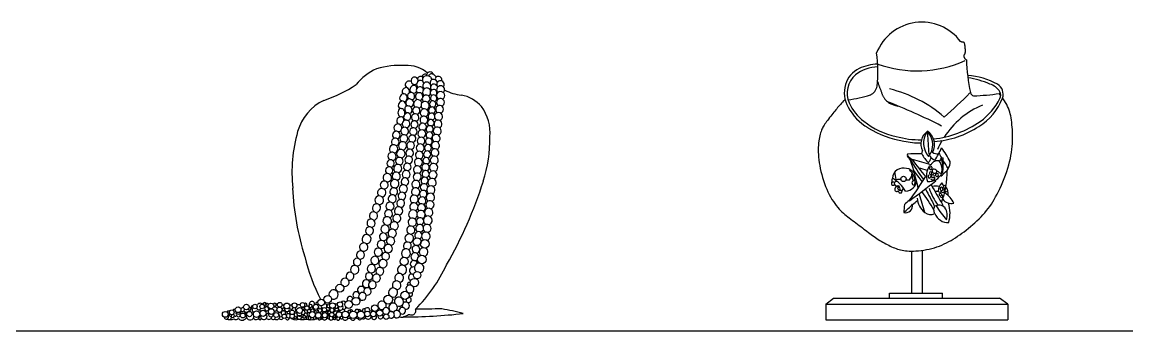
# Model space of a CAD drawing. Header units: inches. Extents: x 8.4 to 50.9, y 14.4 to 39.2.
# Drawn here: x 13.367 to 14.775, y 29.566 to 29.959 of the extents above; entities that cross this region are included whole.
import ezdxf

# ---------------------------------------------------------------- set-up
doc = ezdxf.new("R2010")
doc.units = ezdxf.units.IN
doc.header["$MEASUREMENT"] = 0
doc.layers.add('02', color=2, linetype='Continuous')
doc.layers.add('1', color=1, linetype='Continuous')

msp = doc.modelspace()

# ---------------------------------------------------------------- linework, layer by layer
at = {"layer": '02'}
for p, q in [((14.5004, 29.6673), (14.5004, 29.6135)), ((14.5143, 29.6682), (14.5143, 29.6135)), ((14.4726, 29.6073), (14.4726, 29.6135)), ((14.4726, 29.6135), (14.54, 29.6135)), ((14.54, 29.6073), (14.54, 29.6135)), ((14.3913, 29.5997), (14.401, 29.6073)), ((14.3913, 29.5997), (14.6234, 29.5997)), ((14.3913, 29.5997), (14.3913, 29.5795)), ((14.401, 29.6073), (14.613, 29.6073)), ((14.6234, 29.5997), (14.613, 29.6073)), ((14.6234, 29.5997), (14.6234, 29.5795)), ((14.3913, 29.5795), (14.6234, 29.5795))]:
    msp.add_line(p, q, dxfattribs=at)
for points in [[(14.5707, 29.9111), (14.5706, 29.9111), (14.5703, 29.9112), (14.57, 29.9114), (14.5697, 29.9115), (14.5694, 29.9118), (14.5692, 29.912), (14.569, 29.9123), (14.5688, 29.9126), (14.5686, 29.9129), (14.5684, 29.9133), (14.5682, 29.9136), (14.5681, 29.914), (14.5679, 29.9144), (14.5678, 29.9148), (14.5677, 29.9152), (14.5677, 29.9155), (14.5676, 29.9159), (14.5677, 29.9163), (14.5677, 29.9166), (14.5678, 29.917), (14.5679, 29.9173), (14.5681, 29.9176), (14.5682, 29.9179), (14.5684, 29.9182), (14.5686, 29.9185), (14.5688, 29.9188), (14.5689, 29.9192), (14.5691, 29.9195), (14.5692, 29.92), (14.5692, 29.9204), (14.5693, 29.9209), (14.5693, 29.9214), (14.5694, 29.922), (14.5694, 29.9225), (14.5694, 29.9231), (14.5693, 29.9238), (14.5693, 29.9245), (14.5692, 29.9252), (14.5692, 29.9259), (14.5691, 29.9266), (14.569, 29.9273), (14.569, 29.928), (14.5689, 29.9287), (14.5688, 29.9294), (14.5687, 29.9301), (14.5686, 29.9307), (14.5685, 29.9312), (14.5683, 29.9317), (14.5682, 29.9322), (14.568, 29.9326), (14.5678, 29.9329), (14.5676, 29.9332), (14.5673, 29.9333), (14.5671, 29.9334), (14.5668, 29.9335), (14.5665, 29.9336), (14.5662, 29.9336), (14.5659, 29.9336), (14.5656, 29.9336), (14.5653, 29.9336), (14.565, 29.9337), (14.5647, 29.9337), (14.5644, 29.9338), (14.5642, 29.9339), (14.5639, 29.934), (14.5636, 29.9341), (14.5634, 29.9342), (14.5631, 29.9344), (14.5629, 29.9346), (14.5628, 29.9346)], [(14.4574, 29.8834), (14.4576, 29.8827), (14.4579, 29.8819), (14.4581, 29.8811), (14.4583, 29.8804), (14.4586, 29.8796), (14.4589, 29.8788), (14.4591, 29.8781), (14.4594, 29.8773), (14.4597, 29.8765), (14.46, 29.8757), (14.4603, 29.8749), (14.4607, 29.874), (14.461, 29.8732), (14.4613, 29.8724), (14.4616, 29.8715), (14.4619, 29.8707), (14.4622, 29.8698), (14.4625, 29.869), (14.4628, 29.8681), (14.4631, 29.8673), (14.4634, 29.8666), (14.4637, 29.8658), (14.4641, 29.8651), (14.4644, 29.8644), (14.4648, 29.8637), (14.4652, 29.863), (14.4656, 29.8624), (14.4661, 29.8618), (14.4666, 29.8611), (14.4671, 29.8605), (14.4676, 29.86), (14.4681, 29.8594), (14.4687, 29.8588), (14.4693, 29.8583), (14.4699, 29.8578), (14.4705, 29.8573), (14.471, 29.8568), (14.4716, 29.8564), (14.4723, 29.8559), (14.4732, 29.8555), (14.4743, 29.855), (14.4757, 29.8544), (14.4776, 29.8537), (14.48, 29.853), (14.4831, 29.8521)], [(14.416, 29.8599), (14.4155, 29.8597), (14.414, 29.8587), (14.4126, 29.8572), (14.4112, 29.8557), (14.4099, 29.8543), (14.4087, 29.8529), (14.4075, 29.8515), (14.4064, 29.8501), (14.4052, 29.8487), (14.4041, 29.8473), (14.4029, 29.8458), (14.4017, 29.8442), (14.4003, 29.8426), (14.399, 29.8409), (14.3976, 29.8391), (14.3962, 29.8374), (14.3948, 29.8356), (14.3935, 29.8339), (14.3923, 29.8323), (14.3912, 29.8307), (14.3901, 29.8293), (14.3892, 29.8279), (14.3884, 29.8266), (14.3877, 29.8253), (14.387, 29.824), (14.3864, 29.8227), (14.3858, 29.8213), (14.3853, 29.8198), (14.3847, 29.8181), (14.3842, 29.8163), (14.3837, 29.8143), (14.3833, 29.8122), (14.3829, 29.81), (14.3825, 29.8076), (14.3822, 29.805), (14.382, 29.8023), (14.3818, 29.7995), (14.3818, 29.7965), (14.3818, 29.7934), (14.382, 29.7902), (14.3822, 29.7869), (14.3826, 29.7834), (14.383, 29.7799), (14.3836, 29.7762), (14.3843, 29.7725), (14.3852, 29.7687), (14.3861, 29.7648), (14.3872, 29.761), (14.3884, 29.7572), (14.3897, 29.7534), (14.3911, 29.7497), (14.3925, 29.7461), (14.3941, 29.7427), (14.3958, 29.7394), (14.3975, 29.7362), (14.3992, 29.7332), (14.401, 29.7304), (14.4028, 29.7277), (14.4047, 29.7253), (14.4065, 29.723), (14.4083, 29.7209), (14.4101, 29.719), (14.4119, 29.7172), (14.4137, 29.7156), (14.4156, 29.714), (14.4174, 29.7125), (14.4193, 29.711), (14.4213, 29.7095), (14.4233, 29.7079), (14.4254, 29.7063), (14.4275, 29.7048), (14.4296, 29.7032), (14.4318, 29.7016), (14.4339, 29.7), (14.4359, 29.6984), (14.438, 29.6969), (14.4399, 29.6954), (14.4418, 29.6939), (14.4437, 29.6925), (14.4456, 29.6911), (14.4474, 29.6897), (14.4492, 29.6883), (14.451, 29.687), (14.4528, 29.6858), (14.4546, 29.6845), (14.4564, 29.6833), (14.4583, 29.6821), (14.4602, 29.6809), (14.462, 29.6798), (14.4639, 29.6787), (14.4658, 29.6776), (14.4677, 29.6766), (14.4696, 29.6756), (14.4715, 29.6746), (14.4734, 29.6737), (14.4753, 29.6728), (14.4771, 29.672), (14.479, 29.6712), (14.4809, 29.6705), (14.4828, 29.6699), (14.4847, 29.6693), (14.4866, 29.6688), (14.4886, 29.6683), (14.4907, 29.668), (14.4928, 29.6677), (14.4952, 29.6674), (14.4976, 29.6673), (14.5003, 29.6673), (14.5032, 29.6673), (14.5063, 29.6675), (14.5096, 29.6677), (14.5129, 29.668), (14.5163, 29.6685), (14.5198, 29.6691), (14.5232, 29.6698), (14.5266, 29.6706), (14.5299, 29.6715), (14.5331, 29.6725), (14.5362, 29.6737), (14.5393, 29.675), (14.5423, 29.6763), (14.5452, 29.6778), (14.5481, 29.6793), (14.551, 29.6809), (14.5538, 29.6826), (14.5566, 29.6843), (14.5594, 29.6861), (14.5621, 29.688), (14.5648, 29.6899), (14.5676, 29.692), (14.5703, 29.6941), (14.5731, 29.6963), (14.5758, 29.6986), (14.5786, 29.701), (14.5813, 29.7034), (14.5841, 29.7059), (14.5867, 29.7084), (14.5893, 29.711), (14.5917, 29.7136), (14.5941, 29.7162), (14.5963, 29.7188), (14.5984, 29.7215), (14.6004, 29.7242), (14.6024, 29.727), (14.6043, 29.7299), (14.6061, 29.733), (14.6079, 29.7363), (14.6098, 29.7397), (14.6116, 29.7434), (14.6135, 29.7474), (14.6154, 29.7514), (14.6172, 29.7556), (14.6189, 29.7599), (14.6205, 29.7642), (14.6221, 29.7686), (14.6234, 29.7728), (14.6247, 29.777), (14.6257, 29.7812), (14.6267, 29.7852), (14.6274, 29.7892), (14.6281, 29.7931), (14.6286, 29.797), (14.629, 29.8007), (14.6292, 29.8045), (14.6294, 29.8081), (14.6295, 29.8117), (14.6295, 29.8153), (14.6294, 29.8187), (14.6292, 29.8221), (14.629, 29.8253), (14.6287, 29.8284), (14.6284, 29.8314), (14.628, 29.8342), (14.6276, 29.8369), (14.6272, 29.8395), (14.6266, 29.842), (14.626, 29.8445), (14.6252, 29.8469), (14.6243, 29.8493), (14.6232, 29.8517), (14.622, 29.8541), (14.6206, 29.8565), (14.6191, 29.8589), (14.6175, 29.8613), (14.6167, 29.8624)], [(14.6143, 29.8657), (14.6141, 29.866), (14.6125, 29.8681)]]:
    msp.add_lwpolyline(points, dxfattribs=at)
for centre, radius in [((14.4904, 29.7592), 0.00335), ((13.8703, 29.6792), 0.00502), ((13.8802, 29.6764), 0.00547), ((13.8538, 29.6541), 0.00525), ((13.8762, 29.6566), 0.00543), ((13.8704, 29.6366), 0.00475), ((13.7718, 29.62), 0.00508), ((13.8669, 29.6271), 0.00529), ((13.7563, 29.6058), 0.00482), ((13.8335, 29.6054), 0.00562), ((13.8549, 29.6108), 0.00527), ((13.642, 29.5925), 0.00364), ((13.6526, 29.596), 0.00356), ((13.6635, 29.5966), 0.00285), ((13.6727, 29.5966), 0.0028), ((13.6839, 29.5973), 0.0036), ((13.6948, 29.5925), 0.00334), ((13.6952, 29.5988), 0.00301), ((13.7042, 29.5973), 0.00372), ((13.714, 29.5981), 0.00311), ((13.7204, 29.5916), 0.00376), ((13.7241, 29.5986), 0.00291), ((13.7249, 29.5941), 0.00154), ((13.7297, 29.5946), 0.00276), ((13.7411, 29.5961), 0.00331), ((13.748, 29.6017), 0.00424), ((13.7521, 29.5925), 0.00278), ((13.7624, 29.5977), 0.00363), ((13.772, 29.5992), 0.00334), ((13.783, 29.5992), 0.00497), ((13.7922, 29.6032), 0.00505), ((13.8165, 29.5945), 0.00419), ((13.6257, 29.5866), 0.00366), ((13.634, 29.5892), 0.00304), ((13.648, 29.5852), 0.00311), ((13.6565, 29.587), 0.00341), ((13.6657, 29.587), 0.0042), ((13.6738, 29.5879), 0.00394), ((13.6843, 29.5901), 0.00364), ((13.6907, 29.5857), 0.00313), ((13.7009, 29.5842), 0.00276), ((13.711, 29.5892), 0.00294), ((13.7149, 29.5824), 0.00148), ((13.7201, 29.5827), 0.00247), ((13.7263, 29.5835), 0.00199), ((13.7366, 29.5861), 0.00403), ((13.7442, 29.5853), 0.00372), ((13.7525, 29.5855), 0.00328), ((13.7614, 29.5863), 0.00278), ((13.7708, 29.5864), 0.0036), ((13.7788, 29.5864), 0.00431), ((13.7889, 29.586), 0.00483), ((13.7985, 29.5861), 0.00475), ((13.8068, 29.5871), 0.00363), ((13.8144, 29.5871), 0.00345), ((13.8226, 29.5883), 0.0041), ((13.8309, 29.5837), 0.00345)]:
    msp.add_circle(centre, radius, dxfattribs=at)
for centre, radius, start, end in [((14.5137, 29.8972), 0.0619, 36.7926, 158.5668), ((14.2949, 29.8954), 0.1629, 353.6452, 8.6106), ((14.4613, 29.8391), 0.0667, 93.2862, 114.3286), ((14.5078, 30.0473), 0.1503, 250.4545, 293.9884), ((14.8064, 29.9183), 0.2358, 181.7661, 192.0198), ((13.8497, 29.8325), 0.074, 114.9008, 140.5581), ((13.8479, 29.8048), 0.0992, 85.8869, 107.2189), ((13.8578, 29.8651), 0.0387, 48.4696, 94.1774), ((13.8806, 29.8887), 0.00423, 63.2159, 169.8856), ((13.8827, 29.8831), 0.00762, 57.5009, 115.2867), ((13.8851, 29.8913), 0.0028, 156.5755, 192.1244), ((13.8867, 29.8912), 0.00438, 75.1581, 163.309), ((13.8889, 29.8889), 0.00424, 45.8694, 159.2663), ((13.8874, 29.8919), 0.00359, 13.583, 81.8033), ((13.8845, 29.8819), 0.0124, 35.2657, 53.9585), ((14.4463, 29.8717), 0.0308, 113.8551, 165.3804), ((14.4499, 29.8686), 0.0313, 131.7578, 203.2562), ((14.4585, 29.8545), 0.0476, 90.9358, 128.2097), ((14.5628, 29.7904), 0.1013, 62.061, 84.6806), ((13.6955, 30.0256), 0.1754, 288.5883, 303.5743), ((13.8595, 29.8794), 0.00454, 158.1888, 233.1143), ((13.8601, 29.8786), 0.00538, 63.2282, 153.5744), ((13.8667, 29.8729), 0.00563, 111.2117, 218.26), ((13.8673, 29.8843), 0.00485, 148.6364, 230.6147), ((13.867, 29.8846), 0.00448, 32.708, 150.4721), ((13.8668, 29.884), 0.0043, 233.1928, 315.434), ((13.8662, 29.8749), 0.00358, 353.5429, 115.7691), ((13.8735, 29.8723), 0.00435, 94.9196, 232.914), ((13.8757, 29.8793), 0.00603, 117.4386, 215.6832), ((13.8745, 29.8861), 0.00384, 31.9835, 166.6687), ((13.8679, 29.8847), 0.00377, 340.8994, 38.4312), ((13.8743, 29.8808), 0.00409, 38.9123, 110.7341), ((13.874, 29.8724), 0.00424, 2.6878, 101.1079), ((13.8825, 29.8855), 0.00547, 123.9212, 230.0039), ((13.8827, 29.8776), 0.00525, 112.0378, 226.3403), ((13.8824, 29.8774), 0.00531, 4.4265, 108.2266), ((13.8826, 29.884), 0.00699, 15.8933, 52.7093), ((13.8914, 29.8818), 0.00464, 114.4341, 223.3264), ((13.8916, 29.8757), 0.00444, 95.6582, 225.8943), ((13.8907, 29.8798), 0.00635, 27.1812, 101.3931), ((13.8919, 29.876), 0.00419, 29.2933, 100.0421), ((13.8969, 29.8864), 0.00347, 105.596, 196.6134), ((13.9004, 29.8727), 0.00527, 109.9813, 222.6595), ((13.9, 29.8797), 0.00467, 102.5919, 222.5822), ((13.8972, 29.8853), 0.00462, 345.1365, 104.8995), ((13.9003, 29.8729), 0.0051, 312.9761, 109.6639), ((13.9001, 29.8796), 0.00482, 324.4626, 103.7607), ((14.4498, 29.8688), 0.0349, 162.3015, 210.9483), ((14.4415, 29.8803), 0.0156, 295.2351, 349.3417), ((14.5543, 29.7707), 0.1189, 67.0987, 81.1556), ((14.5943, 29.859), 0.0221, 30.6022, 73.5242), ((14.6026, 29.8672), 0.0149, 341.0259, 58.8299), ((13.8515, 29.862), 0.00349, 151.3896, 259.8428), ((13.8531, 29.863), 0.00468, 28.4757, 170.89), ((13.8543, 29.8704), 0.0031, 158.78, 245.3808), ((13.8563, 29.8708), 0.00494, 84.7903, 171.0834), ((13.8515, 29.8628), 0.00619, 314.3321, 22.69), ((13.8551, 29.8704), 0.00554, 342.8427, 72.4128), ((13.8624, 29.8648), 0.00441, 161.9741, 235.6476), ((13.8628, 29.8646), 0.00484, 82.663, 161.9439), ((13.862, 29.8645), 0.00512, 343.0802, 73.0946), ((13.8633, 29.8637), 0.00359, 272.0796, 350.2565), ((13.866, 29.8717), 0.00341, 261.013, 342.0576), ((13.873, 29.8644), 0.00487, 115.3089, 233.8037), ((13.8728, 29.8644), 0.0048, 350.8033, 113.9933), ((13.8761, 29.8698), 0.00185, 275.542, 314.8325), ((13.8821, 29.8611), 0.00524, 101.7658, 221.6075), ((13.8827, 29.8697), 0.00539, 102.278, 231.1849), ((13.8819, 29.8614), 0.00484, 291.7094, 100.2002), ((13.8828, 29.8706), 0.00455, 4.5618, 106.2724), ((13.8845, 29.8679), 0.00257, 277.9985, 351.9654), ((13.8858, 29.8746), 0.0014, 295.0929, 7.6564), ((13.8911, 29.8689), 0.00426, 91.4049, 231.7037), ((13.8932, 29.8621), 0.00586, 143.2102, 216.771), ((13.891, 29.8612), 0.00504, 57.0065, 120.5041), ((13.8916, 29.8693), 0.00393, 21.7918, 99.0832), ((13.8909, 29.8621), 0.00444, 291.5174, 49.2603), ((13.891, 29.8691), 0.00459, 307.3812, 21.0385), ((13.9005, 29.8653), 0.00544, 107.911, 233.5931), ((13.9001, 29.8649), 0.00568, 22.8547, 102.4192), ((13.8998, 29.8657), 0.00566, 304.1085, 14.5192), ((13.9337, 29.9278), 0.0621, 243.1615, 263.4597), ((13.9192, 29.8233), 0.0434, 40.3156, 80.0235), ((14.3961, 30.0402), 0.1816, 277.4704, 286.6535), ((14.4338, 29.7125), 0.166, 49.1465, 76.4504), ((14.1452, 30.2939), 0.6046, 311.0568, 315.3275), ((14.5811, 29.8705), 0.00543, 192.9152, 257.1204), ((14.5696, 30.1586), 0.2936, 272.0016, 278.3945), ((14.5491, 29.8879), 0.0722, 301.2203, 339.2922), ((14.6042, 29.8659), 0.0101, 335.3443, 25.4069), ((13.779, 29.8021), 0.0635, 115.7022, 164.0607), ((13.8521, 29.8437), 0.00624, 121.3029, 239.3993), ((13.8501, 29.8526), 0.00379, 157.866, 250.3116), ((13.8522, 29.8531), 0.00563, 103.3452, 170.759), ((13.8485, 29.8398), 0.00924, 62.128, 87.6422), ((13.8502, 29.8508), 0.00783, 60.8594, 84.6779), ((13.8544, 29.8592), 0.00159, 254.5097, 330.2254), ((13.8494, 29.8525), 0.00691, 353.1487, 47.987), ((13.8581, 29.8487), 0.00355, 84.5006, 202.5267), ((13.8601, 29.8561), 0.00422, 138.0449, 247.0278), ((13.8606, 29.8571), 0.00409, 46.5148, 153.9171), ((13.8588, 29.8471), 0.00511, 349.0621, 93.4874), ((13.8614, 29.856), 0.00456, 270.8274, 62.5847), ((13.8691, 29.8464), 0.00451, 41.3669, 247.7615), ((13.8721, 29.8545), 0.00627, 108.2247, 217.7861), ((13.8705, 29.8543), 0.00616, 17.4858, 93.5544), ((13.8693, 29.8461), 0.00464, 282.9522, 46.02), ((13.8721, 29.8528), 0.00341, 278.0631, 344.2732), ((13.8722, 29.8652), 0.00616, 288.8483, 319.7784), ((13.8795, 29.8435), 0.00514, 289.111, 242.309), ((13.8803, 29.853), 0.00505, 114.0581, 245.1181), ((13.8804, 29.8526), 0.00544, 52.5834, 113.6851), ((13.8804, 29.8526), 0.00547, 295.0754, 52.1947), ((13.8896, 29.8463), 0.00482, 92.446, 228.3232), ((13.8905, 29.8547), 0.00434, 106.4467, 241.3062), ((13.8897, 29.8543), 0.00461, 295.896, 95.4429), ((13.889, 29.8465), 0.0046, 294.5772, 84.848), ((13.8989, 29.8479), 0.00495, 286.1069, 237.8669), ((13.9001, 29.8567), 0.00499, 288.2248, 236.6807), ((13.9088, 29.8183), 0.0546, 354.2851, 37.2952), ((14.4783, 29.8818), 0.0661, 207.8829, 239.8841), ((14.4752, 29.8804), 0.0593, 204.1091, 233.5487), ((14.221, 29.2127), 0.6913, 62.6449, 68.9492), ((14.633, 29.7535), 0.1083, 112.7713, 147.0648), ((14.5403, 29.8991), 0.0821, 305.8113, 332.938), ((13.8491, 29.8333), 0.00485, 99.8724, 237.0733), ((13.8497, 29.8346), 0.0038, 339.3474, 112.1391), ((13.8503, 29.8418), 0.00369, 282.2478, 325.0991), ((13.8562, 29.8294), 0.00489, 275.5536, 242.6103), ((13.8484, 29.8433), 0.00639, 342.6102, 46.4208), ((13.8594, 29.8374), 0.00629, 109.5635, 181.8824), ((13.8577, 29.839), 0.00495, 200.5868, 287.2506), ((13.8589, 29.8471), 0.00408, 177.2117, 246.5522), ((13.8577, 29.8388), 0.00463, 25.046, 95.7272), ((13.8578, 29.8386), 0.00461, 287.3925, 26.7176), ((13.8603, 29.8463), 0.00345, 263.5444, 357.8843), ((13.8678, 29.8375), 0.0048, 283.1294, 245.1601), ((13.8789, 29.8343), 0.00491, 282.6258, 238.2558), ((13.8877, 29.8306), 0.00431, 284.8873, 236.0061), ((13.8886, 29.8386), 0.00442, 19.3103, 242.167), ((13.8886, 29.8386), 0.00442, 285.2151, 342.851), ((13.8969, 29.8292), 0.00503, 291.3612, 234.9735), ((13.8976, 29.8388), 0.00508, 283.9741, 247.475), ((13.8437, 29.8151), 0.00493, 286.8808, 231.7624), ((13.8458, 29.8243), 0.00499, 349.8373, 240.0559), ((13.8458, 29.8243), 0.00499, 274.6409, 317.2494), ((13.8487, 29.832), 0.0033, 258.0111, 323.2389), ((13.8544, 29.82), 0.00505, 283.3868, 243.7892), ((13.8655, 29.8196), 0.00489, 276.0898, 246.3165), ((13.8669, 29.8286), 0.00461, 277.2897, 244.8517), ((13.8763, 29.8167), 0.00503, 282.8295, 244.8695), ((13.8773, 29.8253), 0.00493, 293.1388, 232.557), ((13.8863, 29.8225), 0.00459, 294.8252, 237.4488), ((13.8959, 29.8203), 0.00515, 284.1101, 239.2489), ((14.5012, 29.9093), 0.098, 231.3351, 258.1533), ((14.5104, 29.9298), 0.1239, 238.1797, 261.0109), ((14.5323, 29.8037), 0.0198, 124.3654, 206.1684), ((14.5086, 29.8028), 0.0213, 332.8736, 54.0098), ((14.5138, 29.94), 0.1307, 276.4726, 304.7232), ((14.5195, 29.9298), 0.1234, 274.7099, 302.9072), ((13.9092, 29.7666), 0.1985, 164.5149, 185.5107), ((13.8425, 29.8064), 0.00488, 285.1386, 228.9487), ((13.8517, 29.8015), 0.00523, 275.3643, 240.9716), ((13.8533, 29.8106), 0.00501, 286.0267, 236.1759), ((13.862, 29.8018), 0.00496, 276.8892, 248.5663), ((13.8641, 29.8105), 0.00466, 278.1, 234.3563), ((13.8753, 29.8075), 0.00478, 295.8325, 232.5613), ((13.8852, 29.8069), 0.00436, 294.6295, 242.8262), ((13.8859, 29.8148), 0.00428, 288.2041, 241.8458), ((13.8936, 29.8017), 0.00514, 291.0974, 241.0222), ((13.8945, 29.8109), 0.00508, 290.342, 238.9629), ((13.7882, 29.8099), 0.1749, 342.1615, 0.9741), ((14.5114, 29.9237), 0.1145, 254.6257, 270.9094), ((14.5085, 29.8765), 0.0712, 255.7794, 273.213), ((14.5419, 29.8047), 0.0259, 147.1613, 220.1748), ((14.5209, 29.8178), 0.0012, 38.2751, 130.311), ((16.107, 29.9019), 1.5883, 183.0427, 183.999), ((14.5041, 29.8031), 0.0236, 320.0266, 40.9369), ((14.633, 29.7535), 0.1083, 149.7798, 156.5267), ((13.8383, 29.788), 0.00528, 277.5518, 238.8962), ((13.8404, 29.7974), 0.00538, 282.2483, 233.6941), ((13.8496, 29.7915), 0.00541, 273.9468, 242.0074), ((13.8608, 29.7923), 0.00491, 286.39, 237.5079), ((13.8731, 29.7896), 0.00491, 281.8728, 242.8831), ((13.8742, 29.7987), 0.00516, 287.462, 238.3277), ((13.8831, 29.7904), 0.00452, 282.3665, 241.3619), ((13.8841, 29.7987), 0.00444, 285.7169, 240.9346), ((13.893, 29.7926), 0.005, 287.045, 243.8567), ((14.4722, 29.8024), 0.043, 344.9117, 350.0229), ((14.5341, 29.8032), 0.012, 236.6095, 274.6895), ((14.4124, 29.8558), 0.1387, 328.3713, 335.7412), ((14.55, 29.7962), 0.0149, 195.3866, 222.3417), ((14.4475, 29.7279), 0.1156, 27.5422, 37.8349), ((13.8365, 29.7789), 0.00471, 274.1355, 242.9125), ((13.8456, 29.7726), 0.0052, 275.7172, 241.1874), ((13.8476, 29.7819), 0.00489, 277.198, 239.232), ((13.8578, 29.7745), 0.00477, 274.6772, 248.1571), ((13.8596, 29.7835), 0.00483, 275.1954, 242.3637), ((13.8719, 29.7803), 0.00507, 284.6964, 242.0386), ((13.881, 29.7738), 0.00479, 295.7084, 245.3358), ((13.8819, 29.7823), 0.00432, 286.2834, 241.1233), ((13.8913, 29.7738), 0.00524, 288.7777, 241.4016), ((13.8922, 29.7831), 0.00518, 290.4217, 238.5583), ((14.4969, 29.7896), 0.00202, 138.9982, 224.954), ((14.5335, 29.8288), 0.0551, 225.5028, 234.7975), ((14.5115, 29.3434), 0.4478, 89.7286, 92.0607), ((14.4656, 29.7606), 0.0407, 33.8449, 42.6987), ((14.1936, 29.6813), 0.3223, 11.8398, 18.439), ((14.7445, 29.9299), 0.2856, 210.9006, 216.7207), ((14.6307, 29.8694), 0.1548, 213.597, 223.6321), ((14.4544, 29.5754), 0.2138, 70.5831, 77.1809), ((14.5599, 29.8173), 0.0531, 209.4588, 224.7763), ((14.5086, 29.7912), 0.0177, 320.1951, 343.9807), ((14.5336, 29.7938), 0.0109, 209.2298, 254.132), ((14.5332, 29.7739), 0.00837, 67.3665, 158.4077), ((14.548, 29.7781), 0.0121, 138.1769, 163.0769), ((14.5198, 29.7708), 0.0198, 347.3719, 33.1875), ((14.5397, 29.7932), 0.00706, 264.6, 280.8488), ((14.4948, 29.7759), 0.0453, 347.9827, 13.12), ((14.4305, 29.7798), 0.1107, 352.8766, 3.3564), ((14.4624, 29.7265), 0.0966, 28.5313, 35.3786), ((14.5399, 29.7797), 0.0102, 315.8796, 9.1084), ((13.8322, 29.7608), 0.00538, 264.0089, 231.8149), ((13.8347, 29.77), 0.00476, 275.5327, 232.9244), ((13.8436, 29.7628), 0.00522, 281.919, 237.1971), ((13.8563, 29.765), 0.00507, 278.148, 242.4473), ((13.8705, 29.7617), 0.00508, 278.4904, 239.7867), ((13.8708, 29.7709), 0.00511, 294.2767, 242.1368), ((13.8811, 29.7654), 0.00455, 6.1813, 239.227), ((13.8811, 29.7654), 0.00455, 283.2768, 340.2481), ((13.8905, 29.7643), 0.00518, 286.3345, 240.7804), ((14.488, 29.7604), 0.0117, 117.9389, 181.3246), ((14.3753, 29.7446), 0.1067, 7.3901, 12.9019), ((14.4911, 29.7557), 0.0173, 39.0664, 119.7674), ((14.4853, 29.7545), 0.0203, 24.9474, 50.2992), ((14.4872, 29.7675), 0.0144, 319.3667, 356.5623), ((14.5051, 29.7609), 0.00363, 134.1229, 260.2212), ((14.1654, 29.5085), 0.4275, 35.3526, 37.7225), ((14.4958, 29.6979), 0.0763, 71.0263, 79.4393), ((14.5418, 29.7634), 0.0222, 147.33, 199.714), ((14.5225, 29.7743), 0.0185, 265.0765, 334.6781), ((14.524, 29.7623), 0.00224, 118.1029, 254.3118), ((14.5241, 29.7729), 0.00268, 39.9426, 111.8687), ((14.5251, 29.7727), 0.00172, 128.4784, 6.0456), ((14.5224, 29.7632), 0.00315, 288.1062, 30.8856), ((14.5253, 29.7664), 0.00179, 103.562, 222.7013), ((14.5251, 29.7665), 0.00169, 229.1797, 97.0835), ((14.5279, 29.7628), 0.002, 143.0275, 0.9854), ((14.5254, 29.7734), 0.00148, 342.3437, 58.1306), ((14.5278, 29.7623), 0.00219, 12.3713, 131.6416), ((14.53, 29.7695), 0.00301, 131.7213, 358.9911), ((14.529, 29.7672), 0.00463, 28.8126, 101.8997), ((14.5334, 29.7644), 0.00225, 132.8019, 258.4028), ((14.5329, 29.7643), 0.00201, 322.4482, 120.2049), ((14.5544, 29.7993), 0.0367, 234.3779, 245.0993), ((14.3961, 29.9219), 0.2133, 311.7776, 314.6068), ((14.447, 29.7662), 0.099, 338.0934, 2.2401), ((14.5444, 29.7725), 0.00283, 301.5442, 2.6479), ((13.8284, 29.7515), 0.00507, 262.2181, 241.2411), ((13.8418, 29.7531), 0.0054, 267.6745, 257.1204), ((13.8527, 29.7466), 0.00516, 278.4113, 239.5989), ((13.8547, 29.7557), 0.00486, 279.5336, 234.8768), ((13.8687, 29.7522), 0.00518, 293.4992, 243.5614), ((13.8791, 29.7485), 0.00475, 359.9227, 237.4812), ((13.8798, 29.7571), 0.00456, 287.7556, 242.4013), ((13.8878, 29.7451), 0.00527, 294.2365, 239.8277), ((13.8894, 29.7547), 0.00526, 282.3153, 238.6948), ((13.4344, 29.9215), 0.5459, 330.1361, 342.3902), ((14.4938, 29.754), 0.0186, 160.6701, 185.7433), ((14.4773, 29.7529), 0.00234, 45.5493, 153.3743), ((14.4776, 29.7542), 0.00309, 222.4144, 304.016), ((14.4505, 29.7168), 0.0504, 32.4005, 59.2864), ((14.4812, 29.7534), 0.00256, 84.8608, 223.0036), ((14.4817, 29.7535), 0.003, 219.315, 304.435), ((14.4822, 29.7466), 0.00288, 64.8407, 181.268), ((14.4854, 29.6819), 0.0765, 88.6056, 93.1835), ((14.4866, 29.7539), 0.00431, 221.6692, 252.3158), ((14.4927, 29.7582), 0.0144, 271.7126, 354.6388), ((14.4964, 29.7735), 0.0155, 259.6958, 276.4019), ((14.2386, 29.9281), 0.3253, 322.8267, 329.4308), ((13.9622, 30.4844), 0.924, 305.4299, 308.043), ((14.5043, 29.7543), 0.00308, 86.9076, 264.6141), ((14.4859, 29.7559), 0.0192, 348.9478, 22.0822), ((14.5277, 29.7605), 0.00268, 195.1969, 24.0878), ((15.0413, 30.0338), 0.5877, 208.6813, 211.5867), ((14.5311, 29.73), 0.02, 76.0649, 100.9457), ((14.5334, 29.7631), 0.00108, 245.4597, 355.4401), ((14.5506, 29.7429), 0.0161, 135.6117, 177.021), ((14.5273, 29.7443), 0.0154, 355.5051, 40.0585), ((14.5429, 29.7436), 0.00714, 74.855, 101.8665), ((14.0601, 29.7642), 0.349, 182.7496, 197.3563), ((13.822, 29.7322), 0.00549, 260.2638, 241.8799), ((13.8252, 29.7417), 0.00538, 273.8409, 228.44), ((13.8386, 29.7339), 0.00515, 270.4806, 232.4815), ((13.8404, 29.7428), 0.00504, 285.1488, 231.7159), ((13.8509, 29.7373), 0.00489, 283.0429, 241.9218), ((13.8665, 29.7334), 0.00528, 291.1732, 244.3415), ((13.8683, 29.7426), 0.00533, 286.4894, 231.7581), ((13.8767, 29.7313), 0.00493, 291.0737, 238.7695), ((13.878, 29.74), 0.00468, 293.545, 239.0769), ((13.8791, 29.7485), 0.00475, 287.6751, 317.7075), ((13.8873, 29.7356), 0.00536, 291.7549, 237.1831), ((14.4819, 29.7459), 0.00269, 166.0835, 314.1951), ((14.4851, 29.7477), 0.0023, 136.4622, 283.3669), ((14.4838, 29.7469), 0.00236, 321.1731, 98.656), ((14.4857, 29.74), 0.00437, 43.1882, 115.4552), ((14.4864, 29.7439), 0.00261, 178.1957, 340.4477), ((14.4806, 29.7498), 0.00968, 320.8179, 349.1228), ((14.204, 29.6342), 0.3241, 14.7171, 18.8994), ((14.3305, 29.6067), 0.2285, 29.6931, 36.5624), ((16.4892, 30.7606), 2.2163, 207.2259, 207.8789), ((14.6305, 29.7885), 0.1151, 200.9292, 213.1251), ((14.5338, 29.766), 0.0223, 260.6043, 272.0179), ((14.5368, 29.7447), 0.00241, 201.5986, 353.3635), ((14.5374, 29.7394), 0.00172, 163.4098, 353.6651), ((14.5373, 29.7387), 0.00192, 15.3698, 141.705), ((14.5393, 29.7466), 0.00219, 102.3797, 267.9001), ((14.5392, 29.7374), 0.00184, 168.675, 301.9867), ((14.5404, 29.7449), 0.0029, 225.0553, 320.6286), ((14.5387, 29.7465), 0.00219, 282.5619, 87.7179), ((14.5378, 29.7369), 0.00268, 334.8105, 59.6418), ((14.5424, 29.7264), 0.0165, 73.1062, 86.9805), ((14.5203, 29.7102), 0.0388, 27.9145, 53.3236), ((14.5283, 29.7392), 0.0191, 356.6887, 31.9014), ((13.8185, 29.7222), 0.00521, 280.1575, 235.6677), ((13.8357, 29.7244), 0.0052, 277.6731, 241.6142), ((13.8466, 29.7185), 0.0053, 276.5851, 238.1439), ((13.8494, 29.7281), 0.00502, 269.4395, 234.532), ((13.8662, 29.7236), 0.00532, 10.4185, 234.3944), ((13.8662, 29.7236), 0.00532, 293.2984, 334.5228), ((13.8759, 29.7224), 0.00507, 300.59, 228.9458), ((13.8851, 29.7165), 0.00533, 284.9653, 241.6574), ((13.8866, 29.7263), 0.00525, 281.983, 240.7245), ((14.4933, 29.7249), 0.00869, 253.2843, 12.8359), ((14.4513, 29.7699), 0.0663, 306.5627, 319.5575), ((15.0021, 29.6777), 0.5128, 174.5389, 175.6568), ((14.5097, 29.7107), 0.024, 119.6655, 138.5873), ((14.4572, 29.7959), 0.0822, 302.8256, 308.4512), ((14.5332, 29.7364), 0.0253, 183.701, 231.5869), ((14.4796, 29.735), 0.0516, 342.9896, 348.0528), ((14.5355, 29.7146), 0.0111, 45.1943, 118.7297), ((14.6348, 29.7867), 0.1199, 211.0797, 221.6605), ((14.5513, 29.7417), 0.0137, 217.1535, 284.1644), ((14.527, 29.7125), 0.0191, 343.4106, 31.3708), ((14.5018, 29.7157), 0.0479, 345.2471, 15.4081), ((13.8116, 29.7028), 0.00521, 274.6415, 242.2374), ((13.8147, 29.7121), 0.00524, 271.362, 232.0541), ((13.8321, 29.7057), 0.00547, 259.3362, 251.3278), ((13.8339, 29.7148), 0.00507, 284.1093, 231.2273), ((13.8444, 29.7089), 0.00515, 267.8074, 234.2173), ((13.8641, 29.704), 0.00534, 276.5864, 242.7596), ((13.8651, 29.714), 0.0057, 22.8691, 240.9461), ((13.8651, 29.714), 0.0057, 287.5723, 335.2851), ((13.874, 29.7051), 0.00469, 23.8846, 242.3101), ((13.8752, 29.7138), 0.00533, 30.6686, 236.7334), ((13.8752, 29.7138), 0.00533, 288.512, 359.3548), ((13.8839, 29.7064), 0.00561, 282.6485, 247.9268), ((14.5252, 29.7263), 0.0124, 231.3174, 294.9062), ((13.3832, 29.38), 1.1951, 16.278, 16.5199), ((14.5475, 29.7219), 0.0184, 201.855, 271.8706), ((13.8096, 29.693), 0.00519, 278.1904, 242.0901), ((13.8294, 29.6953), 0.00528, 269.3999, 245.3619), ((13.8385, 29.6898), 0.00532, 277.786, 238.4328), ((13.8411, 29.6994), 0.00532, 275.0651, 233.7794), ((13.8623, 29.6941), 0.00522, 262.8272, 254.4037), ((13.8735, 29.6962), 0.00499, 20.2174, 237.4792), ((13.8735, 29.6962), 0.00499, 278.9511, 339.9846), ((13.874, 29.7051), 0.00469, 291.5584, 351.4126), ((13.883, 29.6962), 0.00512, 276.104, 245.9982), ((13.8058, 29.6825), 0.00579, 263.3546, 237.9462), ((13.8093, 29.6909), 0.00325, 230.4379, 289.8426), ((13.8246, 29.6757), 0.00513, 254.9156, 224.1847), ((13.8272, 29.6854), 0.00505, 265.5207, 245.2453), ((13.8364, 29.6801), 0.00531, 272.3591, 234.3161), ((13.8602, 29.6836), 0.00551, 274.4585, 235.5991), ((13.8719, 29.6874), 0.00468, 11.4758, 228.0286), ((13.8719, 29.6874), 0.00468, 290.0278, 332.8882), ((13.8815, 29.6861), 0.00545, 289.2582, 236.313), ((13.7981, 29.6623), 0.00521, 251.9853, 242.9557), ((13.8021, 29.6724), 0.00535, 293.4138, 243.1168), ((13.8021, 29.6717), 0.00476, 239.6867, 296.8439), ((13.8208, 29.6658), 0.00517, 271.927, 240.0174), ((13.8245, 29.6755), 0.00488, 223.3907, 255.7097), ((13.8302, 29.6607), 0.00487, 263.6692, 235.7105), ((13.8335, 29.6705), 0.00528, 280.0281, 228.5731), ((13.8332, 29.6691), 0.00406, 219.9779, 288.6233), ((13.856, 29.6644), 0.0057, 272.4272, 243.473), ((13.8579, 29.6739), 0.00498, 285.5636, 233.0711), ((13.8673, 29.6602), 0.00499, 1.4355, 314.9865), ((13.8688, 29.6695), 0.00487, 276.8606, 244.7505), ((13.8786, 29.6661), 0.00558, 99.4115, 229.3528), ((13.8786, 29.6661), 0.00558, 282.9491, 62.3969), ((13.9681, 29.7191), 0.2482, 193.7383, 207.3014), ((13.7939, 29.6532), 0.00491, 264.0023, 242.3239), ((13.8164, 29.6554), 0.00525, 281.6678, 247.9497), ((13.8205, 29.6645), 0.00395, 234.915, 277.0295), ((13.8267, 29.6513), 0.00539, 275.9372, 232.1909), ((13.8662, 29.6508), 0.00459, 7.8612, 239.8784), ((13.8729, 29.6458), 0.00601, 279.0042, 230.9023), ((13.7847, 29.6352), 0.00499, 243.4398, 217.4882), ((13.7907, 29.6435), 0.00548, 243.5527, 222.55), ((13.809, 29.6351), 0.00468, 288.3903, 233.2964), ((13.812, 29.6449), 0.00531, 277.8646, 245.8849), ((13.8129, 29.6514), 0.0118, 254.7611, 268.9884), ((13.8184, 29.6329), 0.00513, 245.6632, 233.5572), ((13.8167, 29.658), 0.00775, 253.4814, 276.1361), ((13.8228, 29.6415), 0.00505, 260.9808, 224.6961), ((13.8262, 29.6495), 0.00372, 221.4458, 286.6823), ((13.8474, 29.6332), 0.00566, 277.3912, 225.7173), ((13.8511, 29.6434), 0.00592, 269.9195, 229.9669), ((13.8635, 29.6337), 0.00424, 58.7981, 251.9285), ((13.8652, 29.6424), 0.00463, 67.5314, 277.9546), ((13.7283, 29.7335), 0.1981, 314.9494, 334.9571), ((13.7783, 29.6274), 0.00534, 248.0123, 209.5121), ((13.8054, 29.6257), 0.00495, 25.5537, 238.121), ((13.809, 29.6349), 0.00451, 232.1896, 289.4971), ((13.8133, 29.6243), 0.00494, 261.2417, 235.18), ((13.8442, 29.6237), 0.00551, 267.6282, 218.8595), ((13.8612, 29.619), 0.00517, 127.9409, 36.0043), ((13.8607, 29.6244), 0.00293, 71.9343, 206.1964), ((13.8613, 29.6187), 0.00541, 75.6137, 126.6973), ((13.8635, 29.6337), 0.00424, 341.2304, 346.7412), ((13.7638, 29.612), 0.00594, 241.2301, 197.3136), ((13.7847, 29.6057), 0.00367, 10.1423, 208.6233), ((13.7926, 29.6113), 0.00414, 14.7079, 236.2608), ((13.7989, 29.6177), 0.00464, 16.9346, 251.8217), ((13.7926, 29.6113), 0.00414, 297.9139, 318.8008), ((13.8006, 29.6095), 0.00488, 253.4342, 227.1071), ((13.7989, 29.6177), 0.00464, 310.5569, 318.8225), ((13.807, 29.6159), 0.00473, 244.1148, 206.4431), ((13.8056, 29.627), 0.00617, 243.0685, 281.2346), ((13.8054, 29.6257), 0.00495, 286.182, 314.4953), ((13.8163, 29.6317), 0.0129, 243.2498, 253.172), ((13.8396, 29.6144), 0.00585, 255.0205, 216.7563), ((13.862, 29.6122), 0.0026, 137.4498, 158.9899), ((13.862, 29.6122), 0.0026, 222.7679, 56.4007), ((13.6477, 29.5924), 0.00267, 47.4576, 148.1634), ((13.6559, 29.5936), 0.00234, 285.8126, 83.9097), ((13.6617, 29.5951), 0.00304, 101.8838, 231.238), ((13.6622, 29.5922), 0.00238, 104.4343, 283.3895), ((13.6684, 29.595), 0.0026, 183.9776, 346.1953), ((13.67, 29.5965), 0.00418, 43.8177, 159.1076), ((13.674, 29.5996), 0.000936, 309.419, 193.7326), ((13.6759, 29.5999), 0.00176, 218.6644, 160.1436), ((13.6787, 29.5939), 0.00285, 156.0544, 321.8584), ((13.6783, 29.5932), 0.00286, 338.2362, 139.6766), ((13.6791, 29.5987), 0.0018, 144.5965, 310.0633), ((13.6792, 29.5988), 0.00185, 17.3672, 146.952), ((13.689, 29.5925), 0.00353, 31.3248, 127.2259), ((13.6889, 29.599), 0.00188, 229.9546, 171.9187), ((13.6917, 29.5992), 0.000943, 40.6782, 191.3341), ((13.6997, 29.593), 0.00169, 4.2525, 198.18), ((13.6986, 29.5968), 0.00198, 12.4229, 98.6154), ((13.7044, 29.5931), 0.00301, 153.1642, 30.3424), ((13.7099, 29.5955), 0.00232, 172.5162, 359.1192), ((13.7102, 29.5957), 0.00275, 73.4615, 144.0826), ((13.7165, 29.5939), 0.00187, 141.2604, 270.1878), ((13.7195, 29.5949), 0.00401, 65.7837, 126.5775), ((13.728, 29.5987), 0.0021, 319.6257, 132.2053), ((13.7342, 29.5971), 0.00228, 326.7464, 274.3567), ((13.7361, 29.5998), 0.00339, 343.9156, 193.8052), ((13.736, 29.594), 0.00191, 330.2964, 234.2481), ((13.7427, 29.6003), 0.00177, 53.2452, 207.9384), ((13.7465, 29.5958), 0.00225, 193.2817, 48.5863), ((13.754, 29.5993), 0.00632, 214.5937, 231.718), ((13.7521, 29.5971), 0.00322, 311.2098, 90.4273), ((13.7566, 29.5937), 0.00201, 215.2103, 50.1727), ((13.7575, 29.5972), 0.00224, 49.7148, 184.7857), ((13.7573, 29.5972), 0.00202, 183.4559, 330.0698), ((13.7672, 29.5929), 0.00209, 114.4234, 273.6206), ((13.7674, 29.5968), 0.00228, 211.8956, 355.3889), ((13.7671, 29.598), 0.00176, 28.7706, 136.6885), ((13.7727, 29.5951), 0.0032, 152.4467, 46.4663), ((13.7762, 29.5997), 0.00373, 41.3535, 139.8647), ((13.7764, 29.5967), 0.00375, 251.4997, 339.3412), ((13.7847, 29.6057), 0.00367, 302.7142, 313.6353), ((13.799, 29.6068), 0.00199, 206.3869, 274.1544), ((13.8067, 29.5919), 0.0032, 343.7124, 217.5138), ((13.8255, 29.5981), 0.00532, 325.6771, 285.6365), ((13.8307, 29.5908), 0.00439, 343.6456, 250.0384), ((13.8396, 29.5954), 0.00556, 313.7882, 285.1334), ((13.8471, 29.6027), 0.00585, 246.0206, 201.8217), ((13.8513, 29.5912), 0.00426, 236.6078, 188.598), ((13.8557, 29.5976), 0.00469, 170.7507, 206.3954), ((13.8557, 29.5976), 0.00469, 263.9222, 127.6255), ((13.8595, 29.605), 0.00336, 167.982, 90.035), ((13.6271, 29.5831), 0.00276, 177.2975, 298.522), ((13.6295, 29.5885), 0.00231, 40.783, 146.6755), ((13.6256, 29.5836), 0.00408, 313.963, 29.508), ((13.6305, 29.5829), 0.003, 227.3742, 2.0335), ((13.6298, 29.5875), 0.00201, 251.4636, 353.4465), ((13.6325, 29.5856), 0.00159, 172.2388, 19.1176), ((13.6333, 29.5869), 0.00693, 256.452, 301.645), ((13.6349, 29.585), 0.0025, 203.8217, 56.9577), ((13.6371, 29.591), 0.00186, 40.887, 142.2935), ((13.6394, 29.5838), 0.00376, 229.3858, 326.8644), ((13.6386, 29.5861), 0.00176, 225.7503, 69.8939), ((13.6424, 29.5903), 0.00328, 179.9035, 13.9182), ((13.6425, 29.5859), 0.00249, 199.1384, 344.0286), ((13.6471, 29.5842), 0.00517, 208.3068, 303.9276), ((13.6476, 29.5929), 0.00269, 217.8121, 7.4021), ((13.6482, 29.5876), 0.00341, 325.6148, 69.1134), ((13.6487, 29.5838), 0.00406, 289.3392, 41.9144), ((13.6524, 29.594), 0.00463, 252.1609, 300.6641), ((13.6573, 29.5844), 0.00498, 198.4606, 2.8069), ((13.6545, 29.5917), 0.00167, 281.3543, 74.0089), ((13.6652, 29.5843), 0.00426, 214.5493, 8.9497), ((13.6699, 29.5814), 0.00174, 185.1985, 0.5778), ((13.6709, 29.5921), 0.00126, 149.5192, 286.2654), ((13.6748, 29.584), 0.00417, 162.3256, 46.4381), ((13.6807, 29.5846), 0.00343, 78.1274, 141.8158), ((13.6813, 29.5842), 0.00398, 223.3939, 348.1216), ((13.6839, 29.5864), 0.003, 148.4196, 20.6025), ((13.6867, 29.5829), 0.00288, 208.6027, 358.4525), ((13.6893, 29.5929), 0.00219, 200.0905, 347.7993), ((13.6911, 29.5839), 0.00406, 233.4309, 56.8337), ((13.6952, 29.5873), 0.00185, 29.9615, 179.7656), ((13.6969, 29.583), 0.00294, 210.7172, 331.7454), ((13.6965, 29.5856), 0.00216, 230.6481, 318.6333), ((13.6997, 29.5882), 0.00296, 329.4949, 245.7765), ((13.6998, 29.5929), 0.00168, 194.0348, 8.3977), ((13.705, 29.5824), 0.0027, 195.2575, 8.2648), ((13.7061, 29.5848), 0.00253, 198.9979, 175.3705), ((13.7066, 29.5889), 0.00239, 148.7502, 228.1633), ((13.7066, 29.5891), 0.00149, 1.8289, 118.5274), ((13.7071, 29.588), 0.00181, 301.0228, 337.0889), ((13.7157, 29.5903), 0.0105, 223.0411, 287.404), ((13.7108, 29.5849), 0.00328, 242.5273, 45.2647), ((13.7155, 29.5865), 0.00189, 42.5691, 180.3106), ((13.7138, 29.5922), 0.00193, 268.1752, 1.5316), ((13.7158, 29.5854), 0.00178, 181.6708, 5.9469), ((13.7201, 29.5876), 0.00322, 147.8356, 23.0911), ((13.7232, 29.6096), 0.0296, 261.5931, 281.2336), ((13.7249, 29.5888), 0.00259, 229.6684, 4.7017), ((13.7249, 29.5888), 0.00259, 49.4903, 107.0392), ((13.7292, 29.591), 0.00266, 130.6125, 304.1198), ((13.7366, 29.5805), 0.00764, 144.5773, 180.0515), ((13.7349, 29.6063), 0.0265, 256.9037, 279.9838), ((13.732, 29.5866), 0.00236, 55.7502, 288.0477), ((13.7325, 29.5903), 0.00232, 139.1704, 224.9231), ((13.7332, 29.5817), 0.00187, 82.1586, 22.7154), ((13.7328, 29.5909), 0.00184, 316.1905, 105.1422), ((13.7367, 29.5911), 0.00218, 321.2929, 216.0575), ((13.7398, 29.5824), 0.00212, 182.716, 359.0578), ((13.7414, 29.5932), 0.00268, 168.5761, 238.3216), ((13.741, 29.5895), 0.00181, 332.6713, 191.2226), ((13.741, 29.5895), 0.00181, 242.1276, 281.3151), ((13.7398, 29.5824), 0.00212, 67.3948, 78.5305), ((13.7349, 29.6063), 0.0265, 282.9451, 290.5126), ((13.7414, 29.5932), 0.00268, 291.5561, 24.0964), ((13.7465, 29.5918), 0.00255, 175.2157, 280.481), ((13.7458, 29.5811), 0.00173, 162.7807, 54.8469), ((13.7482, 29.5882), 0.00166, 247.7991, 174.7604), ((13.7481, 29.5811), 0.00065, 198.5169, 357.7329), ((13.7468, 29.5921), 0.00223, 346.7538, 60.1943), ((13.7465, 29.5918), 0.00255, 310.4903, 354.6316), ((13.75, 29.5825), 0.00183, 103.0367, 270.2807), ((13.7524, 29.5822), 0.00286, 151.0731, 23.5417), ((13.7559, 29.5884), 0.00185, 65.9748, 180.1093), ((13.7561, 29.5866), 0.000636, 238.5693, 5.4098), ((13.7583, 29.5884), 0.00234, 11.9697, 242.963), ((13.7578, 29.5826), 0.00193, 95.859, 282.1908), ((13.7587, 29.5858), 0.00161, 85.7628, 293.7818), ((13.7606, 29.5818), 0.00263, 113.4815, 43.4635), ((13.7612, 29.5921), 0.00231, 101.0369, 226.1896), ((13.7617, 29.5923), 0.00297, 240.9218, 42.6312), ((13.7651, 29.5817), 0.0018, 183.8845, 50.148), ((13.7673, 29.5862), 0.00454, 54.8195, 150.0004), ((13.765, 29.584), 0.00139, 157.7799, 339.1017), ((13.7651, 29.5853), 0.00108, 51.3781, 170.1429), ((13.7674, 29.5851), 0.00184, 96.9799, 307.9371), ((13.7696, 29.5813), 0.00223, 109.3967, 43.0973), ((13.7669, 29.5936), 0.00347, 298.0804, 349.8829), ((13.7723, 29.5911), 0.00157, 133.0889, 225.5028), ((13.7739, 29.5827), 0.00177, 169.1564, 319.9448), ((13.7786, 29.5824), 0.0034, 158.9038, 350.728), ((13.7758, 29.5908), 0.00216, 356.6549, 75.6182), ((13.7832, 29.5832), 0.00186, 187.2617, 353.8834), ((13.7838, 29.5902), 0.00181, 325.4789, 211.7286), ((13.784, 29.5903), 0.00205, 211.5857, 293.0662), ((13.7836, 29.5886), 0.00132, 232.7815, 304.4918), ((13.7837, 29.5849), 0.000907, 64.7247, 162.86), ((13.7858, 29.59), 0.00255, 20.0212, 123.464), ((13.7883, 29.5825), 0.00328, 172.0701, 351.1336), ((13.7936, 29.5904), 0.00259, 358.0745, 179.9847), ((13.7936, 29.5829), 0.00138, 192.8317, 1.0283), ((13.7972, 29.5825), 0.00277, 195.4548, 336.6489), ((13.7963, 29.5901), 0.00273, 14.534, 115.9427), ((13.8017, 29.5832), 0.00255, 223.6583, 343.8466), ((13.8028, 29.5912), 0.00248, 64.3335, 191.1834), ((13.803, 29.5902), 0.00121, 237.4669, 348.9044), ((13.8078, 29.5842), 0.00388, 177.7007, 19.4805), ((13.8105, 29.5887), 0.00223, 33.6099, 134.6853), ((13.8108, 29.5862), 0.00046, 182.0557, 335.3381), ((13.8155, 29.583), 0.00304, 159.3022, 39.9255), ((13.8235, 29.5843), 0.00332, 168.6479, 32.6785), ((13.8307, 29.5908), 0.00439, 292.1664, 303.0402), ((13.8372, 29.586), 0.00424, 225.7866, 174.7551), ((13.8444, 29.5868), 0.00463, 220.4388, 152.717), ((13.8504, 29.5905), 0.00759, 248.0767, 275.9575), ((13.851, 29.5865), 0.00359, 273.1781, 311.8644), ((13.8485, 30.3145), 0.7313, 270.2993, 276.3235), ((13.8511, 29.5965), 0.0129, 280.0089, 308.5901), ((13.8633, 29.6109), 0.0248, 260.3607, 273.7718), ((13.8633, 29.5913), 0.00537, 287.1573, 21.6102), ((14.0286, 13.421), 16.173, 90.44991, 90.568), ((13.8652, 29.3586), 0.2377, 74.4265, 81.1873)]:
    msp.add_arc(centre, radius, start, end, dxfattribs=at)
at = {"layer": '1'}
msp.add_line((8.7087, 29.5655), (29.0349, 29.5655), dxfattribs=at)

doc.saveas('drawing.dxf')
